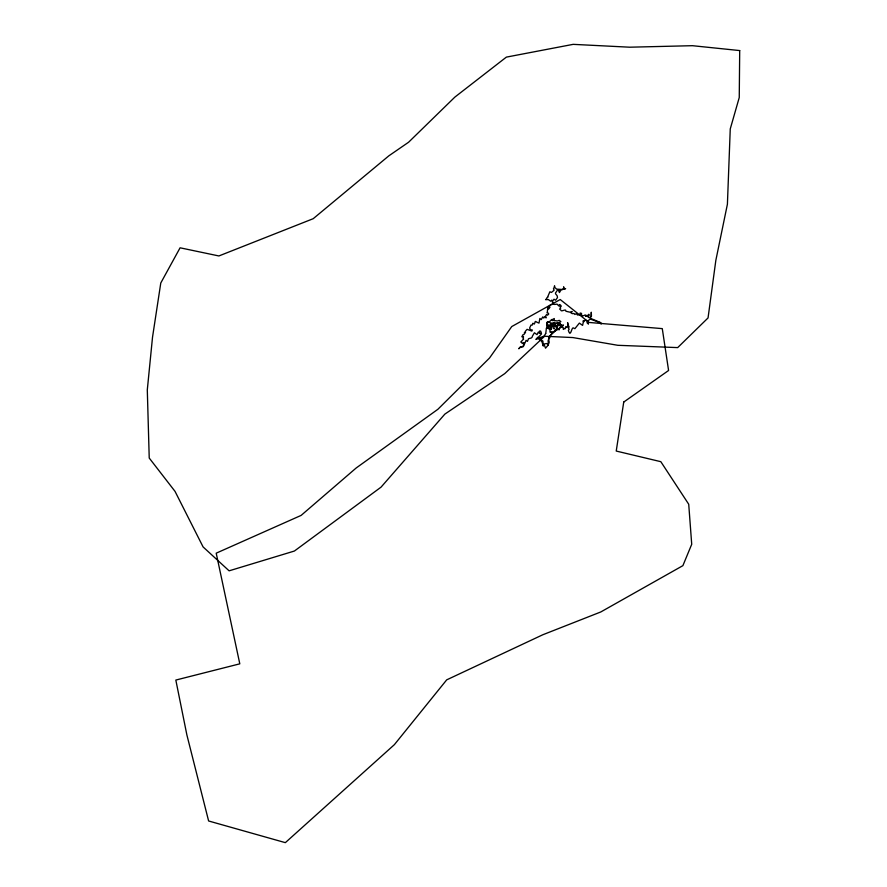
<?xml version="1.0" encoding="UTF-8"?>
<svg xmlns="http://www.w3.org/2000/svg" width="887" height="887" viewBox="0 0 887 887"><rect width="100%" height="100%" fill="white"/><g stroke="black" fill="none" stroke-linecap="round" stroke-linejoin="round"><path stroke-width="1.33" d="M548.665 337.127L555.805 330.053M541.336 339.854L543.243 345.819L544.496 345.398L545.527 348.192L547.867 345.453L547.29 343.513L544.54 343.857L543.166 345.708L542.911 341.074L540.183 340.486L539.784 339.255L537.156 338.767L535.892 339.455C537.367 338.357 537.078 337.049 538.298 337.271L541.569 333.867L540.316 333.379L541.347 332.958L540.649 331.117L539.507 331.062L539.318 333.224L538.276 332.115L537.012 334.654L534.417 332.758L532.444 336.084C532.111 338.612 530.282 337.958 528.508 338.767L527.432 341.395L526.113 340.331L523.319 346.64L520.347 347.194L518.762 348.779L520.237 347.072L523.031 346.385L524.417 342.848C523.474 341.562 522.354 345.498 521.678 342.216L520.747 342.105L522.898 339.743C524.871 338.978 521.789 338.246 523.474 337.348C524.128 335.186 520.602 337.925 522.332 336.206C522.166 333.501 524.893 336.051 524.45 332.448L525.492 332.891L525.259 331.372L527.078 329.343L531.856 331.073L532.355 329.997L530.57 329.742L529.594 328.09L531.08 324.952L531.978 325.23C533.397 324.398 531.546 322.081 534.329 324.054C535.327 322.469 534.639 320.24 536.679 322.114L538.986 323.123L539.884 318.422L541.225 319.586L542.755 316.903L543.798 318.056L544.685 316.548L546.059 317.923L545.705 315.861L546.603 314.475L547.49 315.173L548.609 314.231C549.219 312.557 545.926 312.967 547.323 312.501L547.678 307.889C549.142 307.833 547.944 310.151 548.898 308.598L550.051 307.124L548.421 307.046L550.65 304.784L552.845 304.285L552.679 302.733L551.847 300.083L550.616 301.192L548.332 299.551L545.594 299.673L546.769 298.453C546.58 296.846 548.898 297.411 547.878 296.402L549.873 291.768L551.415 292.477L553.089 291.069C555.683 289.872 552.157 289.24 554.031 287.787L554.575 285.769C554.719 288.475 555.085 287.288 556.615 289.129L562.358 289.484L563.788 288.153L563.611 286.811L564.032 288.84L565.629 288.641L560.994 289.916L559.442 292.588L558.81 291.269L559.741 290.237L557.546 290.005L556.415 291.679C553.532 294.406 557.823 294.14 557.479 297.6L555.584 300.227L553.987 299.207L553.333 300.161C551.603 300.615 553.144 305.117 554.663 304.429L557.103 304.141L558.843 305.982L559.453 304.54L560.429 304.962L561.316 306.237L559.963 306.37L560.684 308.133L559.597 309.042L560.673 309.929C560.906 312.801 566.305 307.856 565.928 311.259L569.864 312.169L572.182 311.503L570.873 312.801C572.658 314.442 573.689 313.089 574.166 313.566L574.809 314.453L576.384 313.665L577.47 315.018L579.699 314.741C580.885 313.798 578.834 312.313 581.606 313.455L580.586 313.987L581.739 314.863L581.506 315.705C585.642 316.182 583.812 314.109 586.44 315.484L587.405 316.493L588.258 314.708C589.134 313.399 589.822 315.839 588.524 315.328L588.325 317.402L589.866 317.579L591.086 315.85L591.285 312.224L591.463 316.049L590.143 318.2L600.676 322.613L601.186 324.032L600.588 322.835L590.409 319.12L587.748 320.85L588.369 324.121L588.026 322.879L587.039 322.868L587.283 320.928L586.163 320.384C584.788 320.451 583.469 320.662 582.903 321.083L584.112 321.582L583.336 321.926L582.593 325.396L579.366 323.101L574.887 328.678L573.335 327.902C571.66 326.981 570.796 336.672 568.922 332.004L568.334 330.341L569.132 329.277C567.07 327.015 570.474 327.891 568.412 325.706L567.613 322.602L567.857 326.66C566.305 329.132 565.95 323.977 565.529 328.112L564.864 328.944L563.999 328.157L563.356 329.432L563.312 328.201C562.447 325.196 557.812 329.022 559.054 329.964L558.089 328.512L557.524 329.199C555.018 330.452 554.098 332.326 551.282 331.827L551.348 332.27C548.698 333.202 550.971 330.552 549.485 329.199L548.011 328.146L547.767 326.76L548.488 326.627M554.563 328.733L553.333 326.427C554.098 324.709 555.694 324.154 554.43 324.908C557.025 324.465 553 326.006 554.985 323.943M555.051 325.263C555.007 325.462 552.978 321.848 554.364 324.941M554.774 324.221L554.874 324.786L554.065 324.254L554.297 323.6M555.34 326.05L552.712 324.198L554.253 324.93L554.087 324.032M547.19 327.004L547.201 326.859A1.319 1.308 -15.5 0 0 547.19 326.427A7.462 7.418 -12.6 0 0 547.146 326.039L546.969 325.174M552.036 324.165C553.51 326.738 553.355 322.535 553.455 324.564C551.115 321.604 559.176 329.82 555.661 326.327M555.018 324.864L552.823 325.296L555.373 325.019M553.155 324.309C554.297 325.961 553.3 323.223 551.858 324.476C555.473 325.784 552.656 325.03 553.255 324.631M554.253 325.019C547.856 322.779 558.743 327.68 551.814 324.221M554.486 324.032L553.776 323.844L554.331 324.697M554.275 325.296L553.2 324.442M553.898 323.666C552.601 324.83 554.641 324.908 554.308 325.729M563.112 325.607L558.034 325.462L558.001 324.598M558.123 324.287L561.804 324.842M555.572 325.207C557.657 326.604 559.497 322.968 557.147 323.012M563.156 325.717L563.278 324.842M552.102 324.72L552.257 326.549L555.251 326.017M552.579 325.174L551.88 325.474A2.317 2.306 -17.2 0 0 551.781 324.842L552.235 324.32A22.74 22.485 -13.8 0 1 552.967 324.021L552.302 323.91M548.454 344.145L548.244 344.832A1.796 1.785 -9.5 0 1 547.878 345.442M545.771 333.468L546.37 328.301L546.969 328.257M553.067 323.666L552.557 323.367M554.009 325.13L552.257 324.553L554.076 325.407A4.258 4.213 -20.9 0 1 553.776 325.23L551.836 324.332L554.375 325.562M552.656 323.932L552.368 323.356M552.723 325.629L552.157 324.952L552.346 325.972M550.528 325.573L550.428 326.05M551.969 324.575L553.676 325.385L553.1 325.374M552.157 325.451L551.038 324.842M554.242 328.755L553.621 328.5M551.259 325.119L551.847 325.44L550.605 325.152M553.144 325.551C552.723 325.651 551.115 324.054 553.266 325.23M551.847 327.913L551.326 328.789M551.304 324.01L550.96 322.923L547.922 322.169A10.356 10.267 -13.7 0 0 547.346 322.181L546.957 324.32M549.962 328.744L548.587 328.423M550.217 327.225L550.328 326.627M550.04 328.146L550.051 327.558M551.459 328.068L551.248 329.188A9.968 9.89 -13.2 0 1 551.171 329.565L551.015 329.399M551.526 327.68L552.335 324.575L551.747 324.365M551.936 324.598L552.058 325.108M554.597 324.509L555.007 324.043M553.3 324.054L553.599 323.6M554.974 325.995L554.663 323.367M552.291 323.988L554.031 325.274M548.92 338.113L548.266 340.763M558.156 323.888L559.675 323.167L558.045 323.012M552.08 325.507L551.67 323.356M553.876 323.677L557.047 322.979M547.035 327.115L546.459 327.968M552.701 324.198C553.211 324.964 553.166 324.786 553.255 324.675M554.053 325.063L555.428 323.201M554.009 325.008L553.555 324.487M553.366 324.143L552.745 325.717M553.388 324.919L553.832 324.198M553.333 326.327C555.129 324.442 549.94 324.088 554.053 325.274M553.599 325.263L553.488 324.531M553.089 324.864L552.446 324.52L553.011 324.941M552.956 324.686L552.435 324.531M553.798 324.697L553.688 325.185M552.823 324.021L552.923 324.165M549.275 325.474L550.517 325.352M553.288 325.407L553.676 324.509M557.535 326.394L557.136 327.137M549.552 325.041L547.656 327.58M548.72 326.494L548.177 327.303M548.743 326.438L548.975 325.873M548.765 326.261L547.246 326.083M554.586 325.13L554.397 323.733M554.619 325.141L554.076 323.81M554.841 325.252L555.007 324.587M548.388 326.616L548.055 324.564L546.769 323.733L547.656 322.513L547.079 322.258L550.295 321.116L551.404 319.653C552.069 318.965 551.636 320.872 553.056 320.606L552.346 319.564L554.286 318.522L554.22 320.761C557.213 320.373 556.127 321.671 559.265 320.351L560.861 321.659L558.211 323.068C558.4 324.908 560.351 322.059 560.529 324.587L560.806 327.004L558.455 329.033C556.271 330.341 549.951 333.667 549.607 337.969L548.543 339.355L549.219 342.116L547.889 345.475M556.304 328.068L556.825 327.547M542.988 336.594C544.718 335.741 544.973 334.632 545.671 333.501M551.67 323.522L554.586 323.023M551.891 324.398L552.712 324.021L551.104 323.744M552.036 324.276L554.22 323.378M554.242 322.813L553.588 323.023M553.599 323.711L553.111 324.021L553.787 323.711M556.138 329.776L557.136 329.01L556.537 328.423M539.762 337.869L542.678 336.738M539.074 338.113L539.717 337.892M538.431 338.335L540.793 337.404M552.801 325.806L554.774 325.684M551.647 323.722L552.113 323.921M558.045 325.374L562.469 325.673M549.108 328.534L549.94 328.844M557.091 326.993L555.994 326.416M541.026 338.912L540.593 337.581M548.343 341.983L548.454 343.901M548.266 340.885L548.332 341.916M546.946 325.03A2.628 2.606 -17.6 0 1 546.924 324.631M739.703 50.57L739.248 97.537L730.256 128.914L727.407 204.221L715.842 260.346L708.048 317.934L677.69 347.604L617.807 345.298L572.836 337.559L544.574 336.262L504.692 373.66L444.864 414.107L381.066 487.129L294.395 551.038L229.112 570.829L203.09 546.924L175.027 491.376L149.227 458.047L147.297 389.892L152.52 337.215L160.78 282.997L180.083 247.806L218.889 255.955L313.2 218.701L388.872 155.813L408.585 142.242L454.865 97.104L506.366 57.123L573.168 44.35L629.703 47.199L692.459 45.692L739.703 50.57M537.932 337.515L537.932 337.515M623.738 402.055L616.232 451.051L660.826 461.683L688.722 504.248L691.716 544.285L682.89 565.651L600.765 611.975L542.833 634.748L446.704 679.852L394.371 744.659L285.348 842.65L208.622 820.985L186.88 734.935L175.826 680.063L239.8 663.831L216.206 553.178L301.125 515.402L356.186 467.981L437.856 409.317L489.524 358.026L511.755 326.549L560.207 299.529L589.09 322.458L662.279 328.622L668.587 370.489L623.738 402.055M585.852 315.705L585.686 316.437L586.507 316.193L585.852 315.705"/></g></svg>
